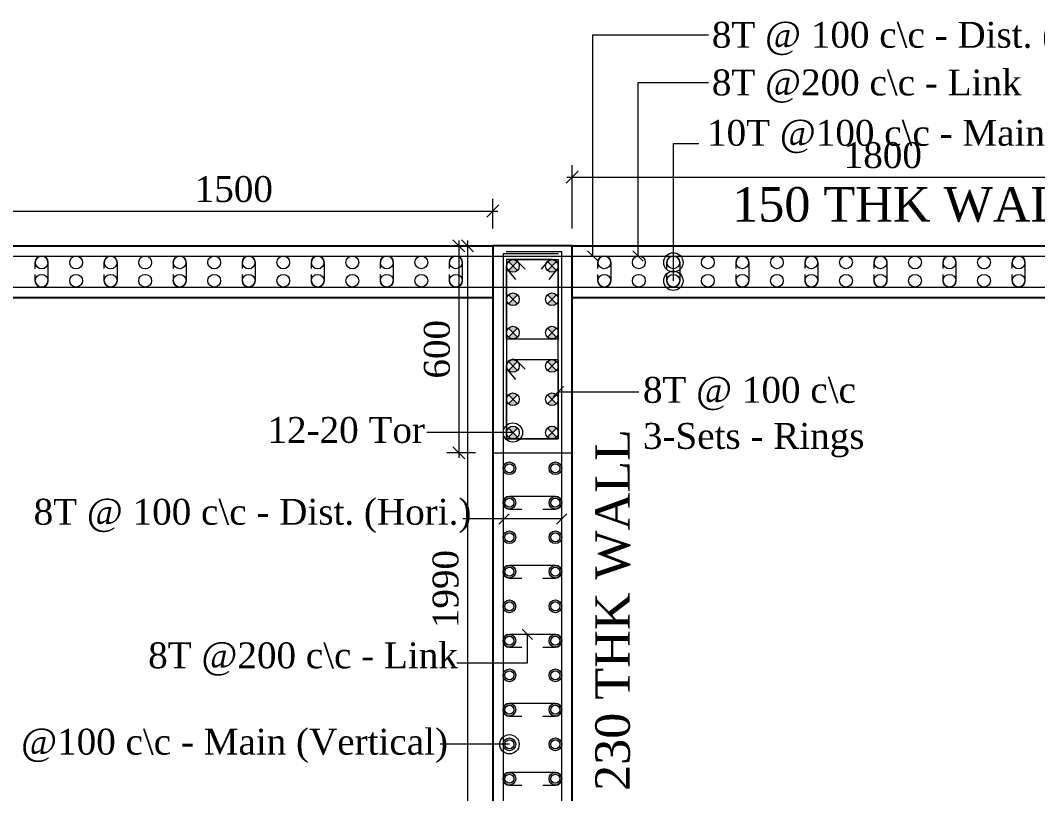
# Model space of a CAD drawing. Header units: metres. Extents: x 95882 to 260884, y 3603 to 81317.
# Drawn here: x 205947 to 208894, y 10877 to 13118 of the extents above; entities that cross this region are included whole.
import ezdxf
from ezdxf.enums import TextEntityAlignment as Align

# ---------------------------------------------------------------- set-up
doc = ezdxf.new("R2010")
doc.units = ezdxf.units.M
doc.header["$LTSCALE"] = 0.05
doc.header["$MEASUREMENT"] = 0
doc.layers.get('0').update_dxf_attribs({"linetype": 'CONTINUOUS', "lineweight": 0})
for name, color, linetype, lineweight in [('S-C3-UP TO TOP', 6, 'CONTINUOUS', 25), ('S-DIM-R', 7, 'CONTINUOUS', 9), ('S-SECTION', 5, 'CONTINUOUS', 5), ('S-SECTION MARK', 124, 'CONTINUOUS', 0), ('S-STEEL COL_DIA', 1, 'CONTINUOUS', 9), ('S-STEEL LINK', 1, 'CONTINUOUS', 0), ('S-STEEL RING', 1, 'CONTINUOUS', 9), ('S-TEXT', 7, 'CONTINUOUS', 0), ('S-TEXT COL.', 7, 'CONTINUOUS', 0)]:
    doc.layers.add(name, color=color, linetype=linetype, lineweight=lineweight)
doc.styles.add('SHEET TEXT', font='times.ttf')
doc.styles.get("Standard").update_dxf_attribs({"font": 'times.ttf'})
doc.styles.add('TEXT', font='times.ttf')

# ---------------------------------------------------------------- blocks, each defined once
blk = doc.blocks.new('_Origin')
at = {"color": 0, "linetype": 'ByBlock', "lineweight": -2}
blk.add_line((0, 0), (-1, 0), dxfattribs=at)
blk.add_circle((0, 0), 0.5, dxfattribs=at)
blk = doc.blocks.new('_Oblique')
at = {"color": 0, "linetype": 'ByBlock', "lineweight": -2}
blk.add_line((-0.5, -0.5), (0.5, 0.5), dxfattribs=at)

msp = doc.modelspace()

# ---------------------------------------------------------------- hatches: boundary and pattern name
at = {"layer": 'S-STEEL COL_DIA'}
h = msp.add_hatch(color=256, dxfattribs=at)
h.dxf.hatch_style = 1
h.paths.add_polyline_path([(207373.4, 12406.3), (207373.4, 12387.9, -0.198912), (207360.4, 12393.3)])
h.paths.add_polyline_path([(207373.4, 12406.3), (207386.5, 12393.3, -0.198912), (207373.4, 12387.9)])
h.paths.add_polyline_path([(207373.4, 12424.8, -0.198912), (207386.5, 12419.4), (207373.4, 12406.3)])
h.paths.add_polyline_path([(207360.4, 12419.4, -0.198912), (207373.4, 12424.8), (207373.4, 12406.3)])
h = msp.add_hatch(color=256, dxfattribs=at)
h.dxf.hatch_style = 1
h.paths.add_polyline_path([(207486.5, 12406.3), (207486.5, 12387.9, 0.198912), (207499.6, 12393.3)])
h.paths.add_polyline_path([(207486.5, 12406.3), (207473.5, 12393.3, 0.198912), (207486.5, 12387.9)])
h.paths.add_polyline_path([(207486.5, 12424.8, 0.198912), (207473.5, 12419.4), (207486.5, 12406.3)])
h.paths.add_polyline_path([(207499.6, 12419.4, 0.198912), (207486.5, 12424.8), (207486.5, 12406.3)])
h = msp.add_hatch(color=256, dxfattribs=at)
h.dxf.hatch_style = 1
h.paths.add_polyline_path([(207373.4, 12309.7), (207373.4, 12291.3, -0.198912), (207360.4, 12296.7)])
h.paths.add_polyline_path([(207373.4, 12309.7), (207386.5, 12296.7, -0.198912), (207373.4, 12291.3)])
h.paths.add_polyline_path([(207373.4, 12328.2, -0.198912), (207386.5, 12322.8), (207373.4, 12309.7)])
h.paths.add_polyline_path([(207360.4, 12322.8, -0.198912), (207373.4, 12328.2), (207373.4, 12309.7)])
h = msp.add_hatch(color=256, dxfattribs=at)
h.dxf.hatch_style = 1
h.paths.add_polyline_path([(207486.5, 12309.7), (207486.5, 12291.3, 0.198912), (207499.6, 12296.7)])
h.paths.add_polyline_path([(207486.5, 12309.7), (207473.5, 12296.7, 0.198912), (207486.5, 12291.3)])
h.paths.add_polyline_path([(207486.5, 12328.2, 0.198912), (207473.5, 12322.8), (207486.5, 12309.7)])
h.paths.add_polyline_path([(207499.6, 12322.8, 0.198912), (207486.5, 12328.2), (207486.5, 12309.7)])
h = msp.add_hatch(color=256, dxfattribs=at)
h.dxf.hatch_style = 1
h.paths.add_polyline_path([(207373.4, 12213.2), (207373.4, 12194.7, -0.198912), (207360.4, 12200.1)])
h.paths.add_polyline_path([(207373.4, 12213.2), (207386.5, 12200.1, -0.198912), (207373.4, 12194.7)])
h.paths.add_polyline_path([(207373.4, 12231.6, -0.198912), (207386.5, 12226.2), (207373.4, 12213.2)])
h.paths.add_polyline_path([(207360.4, 12226.2, -0.198912), (207373.4, 12231.6), (207373.4, 12213.2)])
h = msp.add_hatch(color=256, dxfattribs=at)
h.dxf.hatch_style = 1
h.paths.add_polyline_path([(207486.5, 12213.2), (207486.5, 12194.7, 0.198912), (207499.6, 12200.1)])
h.paths.add_polyline_path([(207486.5, 12213.2), (207473.5, 12200.1, 0.198912), (207486.5, 12194.7)])
h.paths.add_polyline_path([(207486.5, 12231.6, 0.198912), (207473.5, 12226.2), (207486.5, 12213.2)])
h.paths.add_polyline_path([(207499.6, 12226.2, 0.198912), (207486.5, 12231.6), (207486.5, 12213.2)])
h = msp.add_hatch(color=256, dxfattribs=at)
h.dxf.hatch_style = 1
h.paths.add_polyline_path([(207373.4, 12116.6), (207373.4, 12098.1, -0.198912), (207360.4, 12103.6)])
h.paths.add_polyline_path([(207373.4, 12116.6), (207386.5, 12103.6, -0.198912), (207373.4, 12098.1)])
h.paths.add_polyline_path([(207373.4, 12135.1, -0.198912), (207386.5, 12129.6), (207373.4, 12116.6)])
h.paths.add_polyline_path([(207360.4, 12129.6, -0.198912), (207373.4, 12135.1), (207373.4, 12116.6)])
h = msp.add_hatch(color=256, dxfattribs=at)
h.dxf.hatch_style = 1
h.paths.add_polyline_path([(207486.5, 12116.6), (207486.5, 12098.1, 0.198912), (207499.6, 12103.6)])
h.paths.add_polyline_path([(207486.5, 12116.6), (207473.5, 12103.6, 0.198912), (207486.5, 12098.1)])
h.paths.add_polyline_path([(207486.5, 12135.1, 0.198912), (207473.5, 12129.6), (207486.5, 12116.6)])
h.paths.add_polyline_path([(207499.6, 12129.6, 0.198912), (207486.5, 12135.1), (207486.5, 12116.6)])
h = msp.add_hatch(color=256, dxfattribs=at)
h.dxf.hatch_style = 1
h.paths.add_polyline_path([(207373.4, 12020), (207373.4, 12001.6, -0.198912), (207360.4, 12007)])
h.paths.add_polyline_path([(207373.4, 12020), (207386.5, 12007, -0.198912), (207373.4, 12001.6)])
h.paths.add_polyline_path([(207373.4, 12038.5, -0.198912), (207386.5, 12033.1), (207373.4, 12020)])
h.paths.add_polyline_path([(207360.4, 12033.1, -0.198912), (207373.4, 12038.5), (207373.4, 12020)])
h = msp.add_hatch(color=256, dxfattribs=at)
h.dxf.hatch_style = 1
h.paths.add_polyline_path([(207486.5, 12020), (207486.5, 12001.6, 0.198912), (207499.6, 12007)])
h.paths.add_polyline_path([(207486.5, 12020), (207473.5, 12007, 0.198912), (207486.5, 12001.6)])
h.paths.add_polyline_path([(207486.5, 12038.5, 0.198912), (207473.5, 12033.1), (207486.5, 12020)])
h.paths.add_polyline_path([(207499.6, 12033.1, 0.198912), (207486.5, 12038.5), (207486.5, 12020)])
h = msp.add_hatch(color=256, dxfattribs=at)
h.dxf.hatch_style = 1
h.paths.add_polyline_path([(207373.4, 11923.5), (207373.4, 11905, -0.198912), (207360.4, 11910.4)])
h.paths.add_polyline_path([(207373.4, 11923.5), (207386.5, 11910.4, -0.198912), (207373.4, 11905)])
h.paths.add_polyline_path([(207373.4, 11941.9, -0.198912), (207386.5, 11936.5), (207373.4, 11923.5)])
h.paths.add_polyline_path([(207360.4, 11936.5, -0.198912), (207373.4, 11941.9), (207373.4, 11923.5)])
h = msp.add_hatch(color=256, dxfattribs=at)
h.dxf.hatch_style = 1
h.paths.add_polyline_path([(207486.5, 11923.5), (207486.5, 11905, 0.198912), (207499.6, 11910.4)])
h.paths.add_polyline_path([(207486.5, 11923.5), (207473.5, 11910.4, 0.198912), (207486.5, 11905)])
h.paths.add_polyline_path([(207486.5, 11941.9, 0.198912), (207473.5, 11936.5), (207486.5, 11923.5)])
h.paths.add_polyline_path([(207499.6, 11936.5, 0.198912), (207486.5, 11941.9), (207486.5, 11923.5)])
h = msp.add_hatch(color=256, dxfattribs=at)
h.dxf.hatch_style = 1
h.paths.add_polyline_path([(207381.9, 11819.9, 1), (207345, 11819.9, 1)])
h.paths.add_polyline_path([(207350.4, 11819.9, -1), (207376.5, 11819.9, -1)], flags=16)
h = msp.add_hatch(color=256, dxfattribs=at)
h.dxf.hatch_style = 1
h.paths.add_polyline_path([(207478.1, 11819.9, -1), (207515, 11819.9, -1)])
h.paths.add_polyline_path([(207509.6, 11819.9, 1), (207483.5, 11819.9, 1)], flags=16)
h = msp.add_hatch(color=256, dxfattribs=at)
h.dxf.hatch_style = 1
h.paths.add_polyline_path([(207381.9, 11719.9, 1), (207345, 11719.9, 1)])
h.paths.add_polyline_path([(207350.4, 11719.9, -1), (207376.5, 11719.9, -1)], flags=16)
h = msp.add_hatch(color=256, dxfattribs=at)
h.dxf.hatch_style = 1
h.paths.add_polyline_path([(207478.1, 11719.9, -1), (207515, 11719.9, -1)])
h.paths.add_polyline_path([(207509.6, 11719.9, 1), (207483.5, 11719.9, 1)], flags=16)
h = msp.add_hatch(color=256, dxfattribs=at)
h.dxf.hatch_style = 1
h.paths.add_polyline_path([(207381.9, 11619.9, 1), (207345, 11619.9, 1)])
h.paths.add_polyline_path([(207350.4, 11619.9, -1), (207376.5, 11619.9, -1)], flags=16)
h = msp.add_hatch(color=256, dxfattribs=at)
h.dxf.hatch_style = 1
h.paths.add_polyline_path([(207478.1, 11619.9, -1), (207515, 11619.9, -1)])
h.paths.add_polyline_path([(207509.6, 11619.9, 1), (207483.5, 11619.9, 1)], flags=16)
h = msp.add_hatch(color=256, dxfattribs=at)
h.dxf.hatch_style = 1
h.paths.add_polyline_path([(207381.9, 11519.9, 1), (207345, 11519.9, 1)])
h.paths.add_polyline_path([(207350.4, 11519.9, -1), (207376.5, 11519.9, -1)], flags=16)
h = msp.add_hatch(color=256, dxfattribs=at)
h.dxf.hatch_style = 1
h.paths.add_polyline_path([(207478.1, 11519.9, -1), (207515, 11519.9, -1)])
h.paths.add_polyline_path([(207509.6, 11519.9, 1), (207483.5, 11519.9, 1)], flags=16)
h = msp.add_hatch(color=256, dxfattribs=at)
h.dxf.hatch_style = 1
h.paths.add_polyline_path([(207381.9, 11419.9, -1), (207345, 11419.9, -1)])
h.paths.add_polyline_path([(207350.4, 11419.9, 1), (207376.5, 11419.9, 1)], flags=16)
h = msp.add_hatch(color=256, dxfattribs=at)
h.dxf.hatch_style = 1
h.paths.add_polyline_path([(207478.1, 11419.9, 1), (207515, 11419.9, 1)])
h.paths.add_polyline_path([(207509.6, 11419.9, -1), (207483.5, 11419.9, -1)], flags=16)
h = msp.add_hatch(color=256, dxfattribs=at)
h.dxf.hatch_style = 1
h.paths.add_polyline_path([(207381.9, 11319.9, -1), (207345, 11319.9, -1)])
h.paths.add_polyline_path([(207350.4, 11319.9, 1), (207376.5, 11319.9, 1)], flags=16)
h = msp.add_hatch(color=256, dxfattribs=at)
h.dxf.hatch_style = 1
h.paths.add_polyline_path([(207478.1, 11319.9, 1), (207515, 11319.9, 1)])
h.paths.add_polyline_path([(207509.6, 11319.9, -1), (207483.5, 11319.9, -1)], flags=16)
h = msp.add_hatch(color=256, dxfattribs=at)
h.dxf.hatch_style = 1
h.paths.add_polyline_path([(207381.9, 11219.9, -1), (207345, 11219.9, -1)])
h.paths.add_polyline_path([(207350.4, 11219.9, 1), (207376.5, 11219.9, 1)], flags=16)
h = msp.add_hatch(color=256, dxfattribs=at)
h.dxf.hatch_style = 1
h.paths.add_polyline_path([(207478.1, 11219.9, 1), (207515, 11219.9, 1)])
h.paths.add_polyline_path([(207509.6, 11219.9, -1), (207483.5, 11219.9, -1)], flags=16)
h = msp.add_hatch(color=256, dxfattribs=at)
h.dxf.hatch_style = 1
h.paths.add_polyline_path([(207381.9, 11119.9, -1), (207345, 11119.9, -1)])
h.paths.add_polyline_path([(207350.4, 11119.9, 1), (207376.5, 11119.9, 1)], flags=16)
h = msp.add_hatch(color=256, dxfattribs=at)
h.dxf.hatch_style = 1
h.paths.add_polyline_path([(207478.1, 11119.9, 1), (207515, 11119.9, 1)])
h.paths.add_polyline_path([(207509.6, 11119.9, -1), (207483.5, 11119.9, -1)], flags=16)
h = msp.add_hatch(color=256, dxfattribs=at)
h.dxf.hatch_style = 1
h.paths.add_polyline_path([(207381.9, 11019.9, -1), (207345, 11019.9, -1)])
h.paths.add_polyline_path([(207350.4, 11019.9, 1), (207376.5, 11019.9, 1)], flags=16)
h = msp.add_hatch(color=256, dxfattribs=at)
h.dxf.hatch_style = 1
h.paths.add_polyline_path([(207478.1, 11019.9, 1), (207515, 11019.9, 1)])
h.paths.add_polyline_path([(207509.6, 11019.9, -1), (207483.5, 11019.9, -1)], flags=16)
h = msp.add_hatch(color=256, dxfattribs=at)
h.dxf.hatch_style = 1
h.paths.add_polyline_path([(207381.9, 10919.9, 1), (207345, 10919.9, 1)])
h.paths.add_polyline_path([(207350.4, 10919.9, -1), (207376.5, 10919.9, -1)], flags=16)
h = msp.add_hatch(color=256, dxfattribs=at)
h.dxf.hatch_style = 1
h.paths.add_polyline_path([(207478.1, 10919.9, -1), (207515, 10919.9, -1)])
h.paths.add_polyline_path([(207509.6, 10919.9, 1), (207483.5, 10919.9, 1)], flags=16)

# ---------------------------------------------------------------- linework, layer by layer
for p, q in [((207545, 12514.8), (207545, 12698.8)), ((207530, 12663.8), (209360, 12663.8)), ((207315, 12514.8), (207315, 12600.5)), ((205800, 12565.5), (207330, 12565.5)), ((207241.9, 12479.8), (207241.9, 10459.8)), ((207495, 12464.8), (207206.9, 12464.8))]:
    msp.add_line(p, q)
at = {"layer": 'S-C3-UP TO TOP', "color": 5}
for p, q in [((205815, 12464.8), (207315, 12464.8)), ((207545, 12464.8), (207315, 12464.8)), ((207315, 12464.8), (207315, 10474.8)), ((207545, 10474.8), (207545, 12464.8)), ((207545, 12464.8), (209345, 12464.8)), ((205815, 12314.8), (207315, 12314.8)), ((207545, 12314.8), (209345, 12314.8))]:
    msp.add_line(p, q, dxfattribs=at)
at = {"layer": 'S-DIM-R'}
for p, q in [((207216.7, 12479.8, 0.1), (207216.7, 11849.8, 0.1)), ((207265, 12464.8, 0.1), (207181.7, 12464.8, 0.1)), ((207265, 11864.8, 0.1), (207181.7, 11864.8, 0.1))]:
    msp.add_line(p, q, dxfattribs=at)
at = {"layer": 'S-SECTION'}
for p, q in [((207545, 12464.8), (207315, 12464.8)), ((207315, 12464.8), (207315, 11864.8)), ((207545, 11864.8), (207545, 12464.8)), ((207315, 11864.8), (207545, 11864.8))]:
    msp.add_line(p, q, dxfattribs=at)
at = {"layer": 'S-SECTION MARK'}
for points in [[(207605, 12435), (207604.9, 13076.4), (207940.1, 13076.4)], [(207736, 12435), (207735.9, 12938.4), (207940.1, 12938.4)], [(207505, 12041.5), (207738.5, 12041.5)], [(207515.1, 11673), (207228, 11673)], [(207347.3, 11673), (207228, 11673)], [(207415, 11338.4), (207415.1, 11255.4), (207210.9, 11255.4)]]:
    msp.add_lwpolyline(points, dxfattribs=at)
at = {"layer": 'S-SECTION MARK', "linetype": 'ByBlock'}
for points in [[(207838.2, 12472.5), (207838.2, 12761.6), (207912.4, 12761.6)], [(207838.2, 12419.3), (207838.2, 12761.6), (207912.4, 12761.6)], [(207317.4, 11923.5), (207123.8, 11923.5)], [(207307.4, 11019.9), (207163.1, 11019.9)]]:
    msp.add_lwpolyline(points, dxfattribs=at)
at = {"layer": 'S-STEEL COL_DIA', "lineweight": 5}
for p, q in [((207386.5, 12419.4, 0), (207360.4, 12393.3, 0)), ((207360.4, 12419.4, 0), (207386.5, 12393.3, 0)), ((207473.5, 12419.4, 0), (207499.6, 12393.3, 0)), ((207499.6, 12419.4, 0), (207473.5, 12393.3, 0)), ((207386.5, 12322.8, 0.1), (207360.4, 12296.7, 0.1)), ((207360.4, 12322.8, 0.1), (207386.5, 12296.7, 0.1)), ((207473.5, 12322.8, 0.1), (207499.6, 12296.7, 0.1)), ((207499.6, 12322.8, 0.1), (207473.5, 12296.7, 0.1)), ((207386.5, 12226.2, 0.1), (207360.4, 12200.1, 0.1)), ((207360.4, 12226.2, 0.1), (207386.5, 12200.1, 0.1)), ((207473.5, 12226.2, 0.1), (207499.6, 12200.1, 0.1)), ((207499.6, 12226.2, 0.1), (207473.5, 12200.1, 0.1)), ((207386.5, 12129.6, 0.1), (207360.4, 12103.6, 0.1)), ((207360.4, 12129.6, 0.1), (207386.5, 12103.6, 0.1)), ((207473.5, 12129.6, 0.1), (207499.6, 12103.6, 0.1)), ((207499.6, 12129.6, 0.1), (207473.5, 12103.6, 0.1)), ((207386.5, 12033.1, 0.1), (207360.4, 12007, 0.1)), ((207360.4, 12033.1, 0.1), (207386.5, 12007, 0.1)), ((207473.5, 12033.1, 0.1), (207499.6, 12007, 0.1)), ((207499.6, 12033.1, 0.1), (207473.5, 12007, 0.1)), ((207386.5, 11936.5, 0), (207360.4, 11910.4, 0)), ((207360.4, 11936.5, 0), (207386.5, 11910.4, 0)), ((207473.5, 11936.5, 0), (207499.6, 11910.4, 0)), ((207499.6, 11936.5, 0), (207473.5, 11910.4, 0))]:
    msp.add_line(p, q, dxfattribs=at)
for centre, radius in [((206008.2, 12416.4), 18.5), ((206108.2, 12416.3), 18.5), ((206208.2, 12416.3), 18.5), ((206308.2, 12416.3), 18.5), ((206408.2, 12416.5), 18.5), ((206508.2, 12416.4), 18.5), ((206608.2, 12416.4), 18.5), ((206708.2, 12416.4), 18.5), ((206808.2, 12416.4), 18.5), ((206908.2, 12416.4), 18.5), ((207008.2, 12416.4), 18.5), ((207108.2, 12416.5), 18.5), ((207208.2, 12416.5), 18.5), ((207373.4, 12406.3, 0), 18.5), ((207486.5, 12406.3, 0), 18.5), ((207638.2, 12416.5), 18.5), ((207738.2, 12416.5), 18.5), ((207838.2, 12416.5), 18.5), ((207938.2, 12416.5), 18.5), ((208038.2, 12416.5), 18.5), ((208138.2, 12416.5), 18.5), ((208238.2, 12416.5), 18.5), ((208338.2, 12416.5), 18.5), ((208438.2, 12416.5), 18.5), ((208538.2, 12416.4), 18.5), ((208638.2, 12416.4), 18.5), ((208738.2, 12416.4), 18.5), ((208838.2, 12416.4), 18.5), ((206008.2, 12363.2), 18.5), ((206108.2, 12363.3), 18.5), ((206208.2, 12363.3), 18.5), ((206308.2, 12363.3), 18.5), ((206408.2, 12363.3), 18.5), ((206508.2, 12363.4), 18.5), ((206608.2, 12363.4), 18.5), ((206708.2, 12363.4), 18.5), ((206808.2, 12363.4), 18.5), ((206908.2, 12363.4), 18.5), ((207008.2, 12363.4), 18.5), ((207108.2, 12363.3), 18.5), ((207208.2, 12363.3), 18.5), ((207638.2, 12363.3), 18.5), ((207738.2, 12363.3), 18.5), ((207838.2, 12363.3), 18.5), ((207938.2, 12363.3), 18.5), ((208038.2, 12363.3), 18.5), ((208138.2, 12363.3), 18.5), ((208238.2, 12363.3), 18.5), ((208338.2, 12363.3), 18.5), ((208438.2, 12363.3), 18.5), ((208538.2, 12363.4), 18.5), ((208638.2, 12363.4), 18.5), ((208738.2, 12363.4), 18.5), ((208838.2, 12363.4), 18.5), ((207373.4, 12309.7, 0.1), 18.5), ((207486.5, 12309.7, 0.1), 18.5), ((207373.4, 12213.2, 0.1), 18.5), ((207486.5, 12213.2, 0.1), 18.5), ((207373.4, 12116.6, 0.1), 18.5), ((207486.5, 12116.6, 0.1), 18.5), ((207373.4, 12020, 0.1), 18.5), ((207486.5, 12020, 0.1), 18.5), ((207373.4, 11923.5, 0), 18.5), ((207486.5, 11923.5, 0), 18.5), ((207363.4, 11819.9), 18.5), ((207363.4, 11819.9), 13), ((207496.5, 11819.9), 18.5), ((207496.5, 11819.9), 13), ((207363.4, 11719.9), 18.5), ((207363.4, 11719.9), 13), ((207496.5, 11719.9), 18.5), ((207496.5, 11719.9), 13), ((207363.4, 11619.9), 18.5), ((207363.4, 11619.9), 13), ((207496.5, 11619.9), 18.5), ((207496.5, 11619.9), 13), ((207363.4, 11519.9), 18.5), ((207363.4, 11519.9), 13), ((207496.5, 11519.9), 18.5), ((207496.5, 11519.9), 13), ((207363.4, 11419.9), 18.5), ((207496.5, 11419.9), 18.5), ((207363.4, 11419.9), 13), ((207496.5, 11419.9), 13), ((207363.4, 11319.9), 18.5), ((207363.4, 11319.9), 13), ((207496.5, 11319.9), 18.5), ((207496.5, 11319.9), 13), ((207363.4, 11219.9), 18.5), ((207363.4, 11219.9), 13), ((207496.5, 11219.9), 18.5), ((207496.5, 11219.9), 13), ((207363.4, 11119.9), 18.5), ((207363.4, 11119.9), 13), ((207496.5, 11119.9), 18.5), ((207496.5, 11119.9), 13), ((207363.4, 11019.9), 18.5), ((207363.4, 11019.9), 13), ((207496.5, 11019.9), 18.5), ((207496.5, 11019.9), 13), ((207363.4, 10919.9), 18.5), ((207496.5, 10919.9), 18.5), ((207363.4, 10919.9), 13), ((207496.5, 10919.9), 13)]:
    msp.add_circle(centre, radius, dxfattribs=at)
at = {"layer": 'S-STEEL LINK', "color": 3}
for p, q in [((205989.8, 12398.4), (205989.8, 12416.4)), ((206026.7, 12416.4), (206026.7, 12363.2)), ((206189.8, 12398.5), (206189.8, 12416.5)), ((206226.7, 12416.5), (206226.7, 12363.3)), ((206389.8, 12398.5), (206389.8, 12416.5)), ((206426.7, 12416.5), (206426.7, 12363.3)), ((206589.8, 12398.6), (206589.8, 12416.6)), ((206626.7, 12416.6), (206626.7, 12363.4)), ((206789.8, 12398.6), (206789.8, 12416.6)), ((206826.7, 12416.6), (206826.7, 12363.4)), ((206989.8, 12398.6), (206989.8, 12416.6)), ((207026.7, 12416.6), (207026.7, 12363.4)), ((207189.8, 12398.5), (207189.8, 12416.5)), ((207226.7, 12416.5), (207226.7, 12363.3)), ((207619.8, 12398.5), (207619.8, 12416.5)), ((207656.7, 12416.5), (207656.7, 12363.3)), ((207819.8, 12398.5), (207819.8, 12416.5)), ((207856.7, 12416.5), (207856.7, 12363.3)), ((208019.8, 12398.5), (208019.8, 12416.5)), ((208056.7, 12416.5), (208056.7, 12363.3)), ((208219.8, 12398.5), (208219.8, 12416.5)), ((208256.7, 12416.5), (208256.7, 12363.3)), ((208419.8, 12398.5), (208419.8, 12416.5)), ((208456.7, 12416.5), (208456.7, 12363.3)), ((208619.8, 12398.6), (208619.8, 12416.6)), ((208656.7, 12416.6), (208656.7, 12363.4)), ((208819.8, 12398.6), (208819.8, 12416.6)), ((208856.7, 12416.6), (208856.7, 12363.4)), ((205989.8, 12363.2), (205989.8, 12381.2)), ((206189.8, 12363.3), (206189.8, 12381.3)), ((206389.8, 12363.3), (206389.8, 12381.3)), ((206589.8, 12363.4), (206589.8, 12381.4)), ((206789.8, 12363.4), (206789.8, 12381.4)), ((206989.8, 12363.4), (206989.8, 12381.4)), ((207189.8, 12363.3), (207189.8, 12381.3)), ((207619.8, 12363.3), (207619.8, 12381.3)), ((207819.8, 12363.3), (207819.8, 12381.3)), ((208019.8, 12363.3), (208019.8, 12381.3)), ((208219.8, 12363.3), (208219.8, 12381.3)), ((208419.8, 12363.3), (208419.8, 12381.3)), ((208619.8, 12363.4), (208619.8, 12381.4)), ((208819.8, 12363.4), (208819.8, 12381.4)), ((207496.5, 11738.4), (207363.4, 11738.4)), ((207363.4, 11701.5), (207399.4, 11701.5)), ((207460.5, 11701.5), (207496.5, 11701.5)), ((207496.5, 11538.4), (207363.4, 11538.4)), ((207363.4, 11501.5), (207399.4, 11501.5)), ((207460.5, 11501.5), (207496.5, 11501.5)), ((207496.5, 11338.4), (207363.4, 11338.4)), ((207363.4, 11301.5), (207399.4, 11301.5)), ((207460.5, 11301.5), (207496.5, 11301.5)), ((207496.5, 11138.4), (207363.4, 11138.4)), ((207363.4, 11101.5), (207399.4, 11101.5)), ((207460.5, 11101.5), (207496.5, 11101.5)), ((207496.5, 10938.4), (207363.4, 10938.4)), ((207363.4, 10901.5), (207399.4, 10901.5)), ((207460.5, 10901.5), (207496.5, 10901.5))]:
    msp.add_line(p, q, dxfattribs=at)
for centre, start, end in [((206008.2, 12416.4), 0, 180), ((206208.2, 12416.5), 0, 180), ((206408.2, 12416.5), 0, 180), ((206608.2, 12416.6), 0, 180), ((206808.2, 12416.6), 0, 180), ((207008.2, 12416.6), 0, 180), ((207208.2, 12416.5), 0, 180), ((207638.2, 12416.5), 0, 180), ((207838.2, 12416.5), 0, 180), ((208038.2, 12416.5), 0, 180), ((208238.2, 12416.5), 0, 180), ((208438.2, 12416.5), 0, 180), ((208638.2, 12416.6), 0, 180), ((208838.2, 12416.6), 0, 180), ((206008.2, 12363.2), 180, 0), ((206208.2, 12363.3), 180, 0), ((206408.2, 12363.3), 180, 0), ((206608.2, 12363.4), 180, 0), ((206808.2, 12363.4), 180, 0), ((207008.2, 12363.4), 180, 0), ((207208.2, 12363.3), 180, 0), ((207638.2, 12363.3), 180, 0), ((207838.2, 12363.3), 180, 0), ((208038.2, 12363.3), 180, 0), ((208238.2, 12363.3), 180, 0), ((208438.2, 12363.3), 180, 0), ((208638.2, 12363.4), 180, 0), ((208838.2, 12363.4), 180, 0), ((207363.4, 11719.9), 90, 270), ((207496.5, 11719.9), 270, 90), ((207363.4, 11519.9), 90, 270), ((207496.5, 11519.9), 270, 90), ((207363.4, 11319.9), 90, 270), ((207496.5, 11319.9), 270, 90), ((207363.4, 11119.9), 90, 270), ((207496.5, 11119.9), 270, 90), ((207363.4, 10919.9), 90, 270), ((207496.5, 10919.9), 270, 90)]:
    msp.add_arc(centre, 18.5, start, end, dxfattribs=at)
at = {"layer": 'S-STEEL RING', "color": 30}
for p, q in [((207505.8, 12441.1), (207344.9, 12441.1)), ((207344.9, 12441.1), (207344.9, 10260.5)), ((207515, 12446.9), (207354.1, 12446.9)), ((207515, 10254.6), (207515, 12446.9)), ((205590.1, 12434.9), (209552.7, 12434.9)), ((205590.1, 12344.8), (209552.7, 12344.8))]:
    msp.add_line(p, q, dxfattribs=at)
at = {"layer": 'S-STEEL RING'}
for p, q in [((207486.5, 12424.8, 0), (207355, 12424.8, 0)), ((207355, 12424.8, 0), (207355, 11904.8, 0)), ((207473.5, 12419.4, 0), (207455.7, 12396.8, 0)), ((207478.3, 12367.3, 0), (207500.8, 12394.6, 0)), ((207505, 11904.8, 0), (207505, 12406.3, 0)), ((207355, 11904.8, 0), (207505, 11904.8, 0))]:
    msp.add_line(p, q, dxfattribs=at)
at = {"layer": 'S-STEEL RING', "color": 3}
for p, q in [((207373.4, 12424.8, 0), (207505, 12424.8, 0)), ((207386.4, 12419.4, 0), (207409.3, 12396.8, 0)), ((207505, 12424.8, 0), (207505, 12194.5, 0)), ((207355, 12194.5, 0), (207355, 12406.3, 0)), ((207381.6, 12367.3, 0), (207359.2, 12394.6, 0)), ((207505, 12194.5, 0), (207355, 12194.5, 0)), ((207355, 11904.8, 0), (207355, 12116.6, 0)), ((207373.4, 12135.1, 0), (207505, 12135.1, 0)), ((207386.4, 12129.7, 0), (207409.3, 12107.1, 0)), ((207505, 12135.1, 0), (207505, 11904.8, 0)), ((207381.6, 12077.5, 0), (207359.2, 12104.9, 0)), ((207505, 11904.8, 0), (207355, 11904.8, 0))]:
    msp.add_line(p, q, dxfattribs=at)
for centre, start, end in [((207373.4, 12406.3, 0), 90, 219.3697), ((207373.4, 12406.3, 0), 45.2239, 180.0002), ((207373.4, 12116.6, 0), 90, 219.3697), ((207373.4, 12116.6, 0), 45.2239, 180.0002)]:
    msp.add_arc(centre, 18.5, start, end, dxfattribs=at)
at = {"layer": 'S-STEEL RING'}
for start, end in [(359.9998, 134.7761), (320.6303, 90)]:
    msp.add_arc((207486.5, 12406.3, 0), 18.5, start, end, dxfattribs=at)

# ---------------------------------------------------------------- block references
at = {"xscale": 35, "yscale": 35, "zscale": 35}
for p, rotation in [((207545, 12663.8), 180), ((207241.9, 12464.8), 90)]:
    msp.add_blockref('_Oblique', p, dxfattribs=dict(at, rotation=rotation))
msp.add_blockref('_Oblique', (207315, 12565.5), dxfattribs=at)
at = {"layer": 'S-DIM-R', "xscale": 35, "yscale": 35, "zscale": 35}
for p, rotation in [((207216.7, 12464.8, 0.1), 90), ((207216.7, 11864.8, 0.1), 270)]:
    msp.add_blockref('_Oblique', p, dxfattribs=dict(at, rotation=rotation))
at = {"layer": 'S-SECTION MARK', "linetype": 'ByBlock', "xscale": 56, "yscale": 56, "zscale": 56}
for p, rotation in [((207838.2, 12416.5), 270), ((207838.2, 12363.3), 269.999999999866), ((207373.4, 11923.5), 8.231922875879469e-09), ((207363.4, 11019.9), 8.232050226338858e-09)]:
    msp.add_blockref('_Origin', p, dxfattribs=dict(at, rotation=rotation))
at = {"layer": 'S-SECTION MARK', "xscale": 30, "yscale": 30, "zscale": 30}
for p, rotation in [((207605, 12435), 270.0080142029352), ((207736, 12435), 270.010211770294), ((207505, 12041.5), 180), ((207515.1, 11673), 1.419700706148946e-10), ((207415, 11338.4), 90.06198285424918)]:
    msp.add_blockref('_Oblique', p, dxfattribs=dict(at, rotation=rotation))
msp.add_blockref('_Oblique', (207347.3, 11673), dxfattribs=at)

# ---------------------------------------------------------------- texts
at = {"char_height": 75, "attachment_point": 5}
for s, insert in [('\\A1;1800', (208445, 12726.9)), ('\\A1;1500', (206565, 12628.6))]:
    msp.add_mtext(s, dxfattribs=dict(at, insert=insert))
at = {"insert": (207178.7, 11469.8), "char_height": 75, "attachment_point": 5, "rotation": 90}
msp.add_mtext('\\A1;1990', dxfattribs=at)
at = {"layer": 'S-DIM-R', "insert": (207153.6, 12164.8, 0.1), "char_height": 75, "attachment_point": 5, "rotation": 90}
msp.add_mtext('\\A1;600', dxfattribs=at)
at = {"layer": 'S-TEXT', "color": 7, "style": 'TEXT'}
for s, p in [('8T @ 100 c\\c - Dist. (Hori.)', (207949.7, 13038.7, 0)), ('8T @200 c\\c - Link', (207949.7, 12900.6, 0)), ('10T @100 c\\c - Main (Vertical)', (207935.8, 12754.6, 0)), ('8T @ 100 c\\c ', (207750, 12009.6, -0.1)), ('12-20 Tor ', (206662.5, 11893.5, 0)), ('3-Sets - Rings', (207750, 11876.2, -0.1)), ('8T @ 100 c\\c - Dist. (Hori.)', (205985, 11656.3, 0)), ('8T @200 c\\c - Link', (206316.9, 11240.2, 0)), ('16T @100 c\\c - Main (Vertical)', (205738, 10990, 0))]:
    msp.add_text(s, height=75, dxfattribs=at).set_placement(p)
at = {"layer": 'S-TEXT COL.', "color": 9, "style": 'SHEET TEXT'}
msp.add_text('150 THK WALL', height=100, dxfattribs=at).set_placement((208533.1, 12534.7, -0.1), align=Align.CENTER)
msp.add_text('230 THK WALL', height=100, rotation=90, dxfattribs=at).set_placement((207712.1, 11409.1, -0.1), align=Align.CENTER)

doc.saveas('drawing.dxf')
